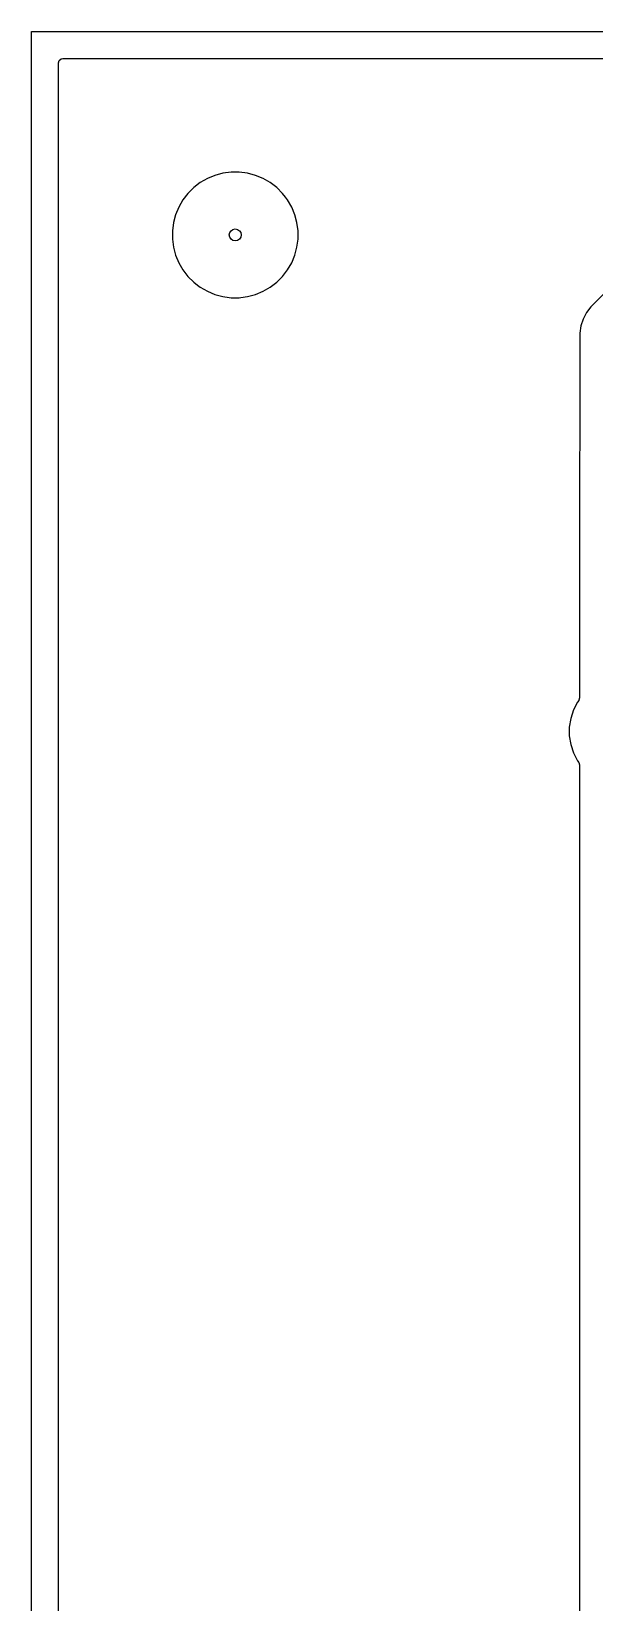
# Model space of a CAD drawing. Header units: millimetres. Extents: x 20 to 120, y -120 to -20.
# Drawn here: x 20 to 36.58, y -66.33 to -20 of the extents above; entities that cross this region are included whole.
import ezdxf

# ---------------------------------------------------------------- set-up
doc = ezdxf.new("R2010")
doc.units = ezdxf.units.MM
doc.layers.add('B.Cu', color=253, linetype='CONTINUOUS', true_color=0x83a598)
doc.layers.add('Edge.Cuts', color=40, linetype='CONTINUOUS', true_color=0xfabd2f)

msp = doc.modelspace()

# ---------------------------------------------------------------- linework, layer by layer
at = {"layer": 'B.Cu', "linetype": 'CONTINUOUS'}
for p, q in [((20.819685, -20.856961), (20.872489, -20.811206)), ((20.872489, -20.811206), (20.924, -20.8)), ((20.924, -20.8), (119.076, -20.8)), ((20.8, -20.924), (20.819685, -20.856961)), ((20.8, -25.878711), (20.8, -20.924)), ((24.969706, -24.458067), (24.777263, -24.605733)), ((25.179785, -24.336777), (24.969706, -24.458067)), ((25.179794, -24.336773), (25.179785, -24.336777)), ((25.403895, -24.243947), (25.179794, -24.336773)), ((25.638214, -24.181161), (25.403895, -24.243947)), ((25.878711, -24.1495), (25.638214, -24.181161)), ((25.878712, -24.1495), (25.878711, -24.1495)), ((26.121288, -24.1495), (25.878712, -24.1495)), ((26.121289, -24.1495), (26.121288, -24.1495)), ((26.361785, -24.181161), (26.121289, -24.1495)), ((26.596104, -24.243947), (26.361785, -24.181161)), ((26.820205, -24.336773), (26.596104, -24.243947)), ((26.820212, -24.336776), (26.820205, -24.336773)), ((27.030289, -24.458064), (26.820212, -24.336776)), ((27.030292, -24.458066), (27.030289, -24.458064)), ((27.030293, -24.458067), (27.030292, -24.458066)), ((27.222736, -24.605733), (27.030293, -24.458067)), ((24.458067, -24.969706), (24.336777, -25.179785)), ((24.605733, -24.777263), (24.458067, -24.969706)), ((24.605739, -24.777256), (24.605733, -24.777263)), ((24.777256, -24.605739), (24.605739, -24.777256)), ((24.777263, -24.605733), (24.777256, -24.605739)), ((27.222743, -24.605739), (27.222736, -24.605733)), ((27.39426, -24.777256), (27.222743, -24.605739)), ((27.394266, -24.777263), (27.39426, -24.777256)), ((27.481018, -24.890321), (27.394266, -24.777263)), ((27.541936, -24.969711), (27.481018, -24.890321)), ((27.663224, -25.179788), (27.541936, -24.969711)), ((39.620213, -24.96989), (36.46989, -28.120213)), ((24.243947, -25.403895), (24.181161, -25.638214)), ((24.336773, -25.179794), (24.243947, -25.403895)), ((24.336777, -25.179785), (24.336773, -25.179794)), ((27.756054, -25.4039), (27.663224, -25.179788)), ((27.818838, -25.638211), (27.756054, -25.4039)), ((20.8, -40.510097), (20.8, -25.878711)), ((24.181161, -25.638214), (24.1495, -25.878711)), ((24.1495, -25.878711), (24.1495, -26.121288)), ((27.8505, -25.878712), (27.818838, -25.638211)), ((27.8505, -26.121288), (27.8505, -25.878712)), ((24.1495, -26.121288), (24.181161, -26.361785)), ((24.181161, -26.361785), (24.243947, -26.596104)), ((27.756054, -26.5961), (27.818838, -26.361789)), ((27.818838, -26.361789), (27.8505, -26.121288)), ((24.243947, -26.596104), (24.336773, -26.820205)), ((24.336773, -26.820205), (24.336776, -26.820212)), ((24.336776, -26.820212), (24.458064, -27.030289)), ((27.541936, -27.030289), (27.663224, -26.820212)), ((27.663224, -26.820212), (27.756054, -26.5961)), ((24.458064, -27.030289), (24.458066, -27.030292)), ((24.458066, -27.030292), (24.458067, -27.030293)), ((24.458067, -27.030293), (24.605733, -27.222736)), ((24.605733, -27.222736), (24.605739, -27.222743)), ((24.605739, -27.222743), (24.777256, -27.39426)), ((27.222738, -27.394265), (27.394265, -27.222738)), ((27.394265, -27.222738), (27.541936, -27.030289)), ((24.777256, -27.39426), (24.777263, -27.394266)), ((24.777263, -27.394266), (24.890321, -27.481018)), ((24.890321, -27.481018), (24.969711, -27.541936)), ((24.969711, -27.541936), (25.179788, -27.663224)), ((25.179788, -27.663224), (25.4039, -27.756054)), ((25.4039, -27.756054), (25.638211, -27.818838)), ((26.361789, -27.818838), (26.5961, -27.756054)), ((26.5961, -27.756054), (26.820212, -27.663224)), ((26.820212, -27.663224), (27.030289, -27.541936)), ((27.030289, -27.541936), (27.222738, -27.394265)), ((25.638211, -27.818838), (25.818586, -27.842584)), ((25.818586, -27.842584), (25.878711, -27.8505)), ((25.878711, -27.8505), (25.878712, -27.8505)), ((25.878712, -27.8505), (26.121289, -27.8505)), ((26.121289, -27.8505), (26.169388, -27.844167)), ((26.169388, -27.844167), (26.361789, -27.818838)), ((36.46989, -28.120213), (36.344951, -28.292179)), ((36.182753, -28.68376), (36.1495, -28.893713)), ((36.248444, -28.481585), (36.182753, -28.68376)), ((36.344951, -28.292179), (36.248444, -28.481585)), ((36.1495, -28.893713), (36.1495, -32.330817)), ((36.147973, -32.350216), (36.1395, -32.403708)), ((36.1395, -32.403708), (36.1395, -39.650515)), ((36.1495, -32.330817), (36.147973, -32.350216)), ((36.078366, -39.774948), (35.960422, -40.006423)), ((36.115818, -39.723401), (36.078366, -39.774948)), ((36.119815, -39.717554), (36.115818, -39.723401)), ((36.1395, -39.650515), (36.119815, -39.717554)), ((35.88014, -40.253506), (35.8395, -40.510097)), ((35.960422, -40.006423), (35.88014, -40.253506)), ((20.8, -113.878711), (20.8, -40.510097)), ((35.8395, -40.510097), (35.8395, -40.769902)), ((35.8395, -40.769902), (35.88014, -41.026493)), ((35.88014, -41.026493), (35.960422, -41.273576)), ((35.960422, -41.273576), (36.078368, -41.505055)), ((36.078368, -41.505055), (36.115817, -41.556598)), ((36.115817, -41.556598), (36.139298, -41.622404)), ((36.139298, -41.622404), (36.1395, -41.629484)), ((36.1395, -41.629484), (36.1395, -75.883786))]:
    msp.add_line(p, q, dxfattribs=at)
at = {"layer": 'B.Cu'}
msp.add_circle((26, -26), 0.175, dxfattribs=at)
msp.add_circle((26, -26), 0.175, dxfattribs=at)
at = {"layer": 'Edge.Cuts', "linetype": 'CONTINUOUS'}
for p, q in [((20, -20), (120, -20)), ((20, -120), (20, -20))]:
    msp.add_line(p, q, dxfattribs=at)
at = {"layer": 'Edge.Cuts'}
msp.add_circle((26, -26), 0.175, dxfattribs=at)

doc.saveas('drawing.dxf')
